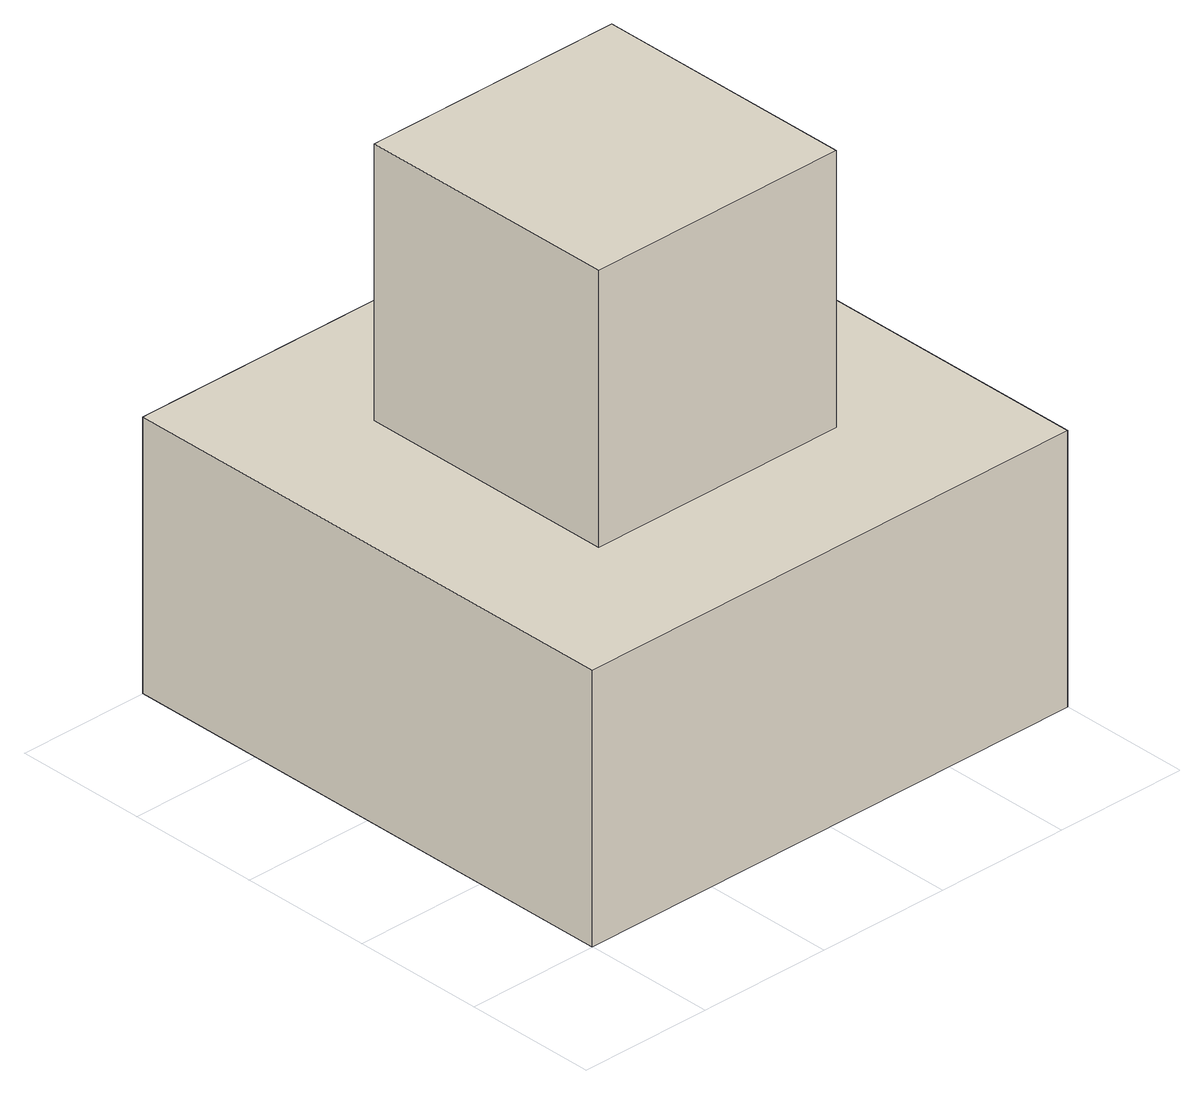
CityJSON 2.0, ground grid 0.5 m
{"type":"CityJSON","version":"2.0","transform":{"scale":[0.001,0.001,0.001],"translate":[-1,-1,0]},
"CityObjects":{
"building1":{"type":"Building","geometry":[{"type":"MultiSurface","lod":"2","boundaries":[[[0,1,2,3],[4,5,6,7]],[[8,9,10,11]],[[8,4,7,9]],[[3,2,12,13]],[[2,1,14,12]],[[15,13,12,14]],[[0,3,13,15]],[[1,0,15,14]],[[6,10,9,7]],[[5,11,10,6]],[[4,8,11,5]]]}]}
},
"vertices":[
[0,0,1000],[2000,0,1000],[2000,2000,1000],[0,2000,1000],[500,1500,1000],[1500,1500,1000],[1500,500,1000],[500,500,1000],[500,1500,2000],[500,500,2000],[1500,500,2000],[1500,1500,2000],[2000,2000,0],[0,2000,0],[2000,0,0],[0,0,0]
]}
